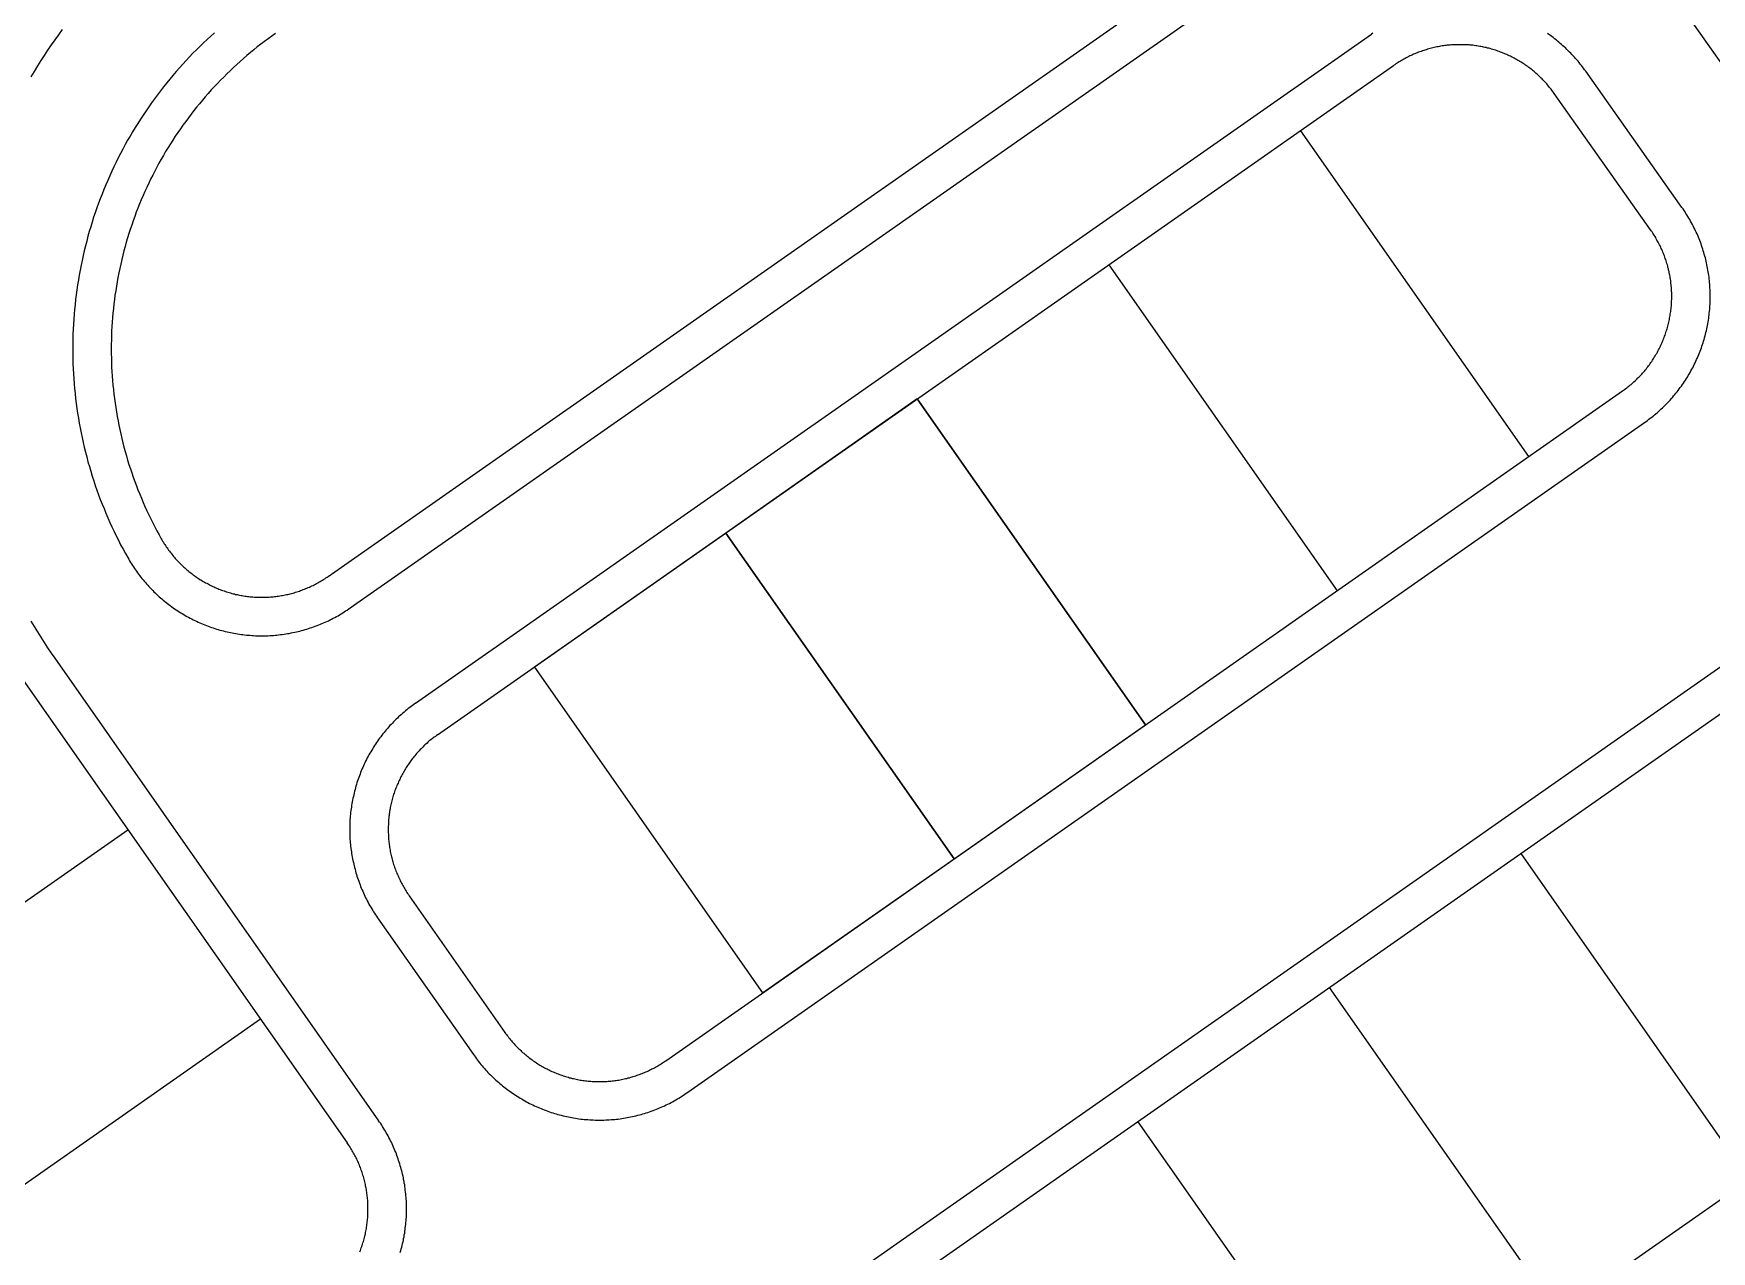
# Model space of a CAD drawing. Header units: metres. Extents: x 680594 to 684853, y 828874 to 830078.
# Drawn here: x 681123.7 to 681254.4, y 829111 to 829205.8 of the extents above; entities that cross this region are included whole.
import ezdxf

# ---------------------------------------------------------------- set-up
doc = ezdxf.new("R2010")
doc.units = ezdxf.units.M
doc.layers.add('PLOT_LINES', color=7, linetype='Continuous')

msp = doc.modelspace()

# ---------------------------------------------------------------- linework, layer by layer
at = {"layer": 'PLOT_LINES'}
for points in [[(681259.53, 829197.37), (681234, 829233.5)], [(681146.63, 829163.55), (681220.84, 829215.51)], [(681148.35, 829161.09), (681222.56, 829213.05)], [(681125.91, 829206.16), (681125.62, 829205.76), (681125.34, 829205.36), (681125.06, 829204.96), (681124.78, 829204.56), (681124.52, 829204.15), (681124.25, 829203.74), (681123.99, 829203.32), (681123.74, 829202.9), (681123.49, 829202.48)], [(681137.78, 829205.91), (681137.5, 829205.65), (681137.21, 829205.39), (681136.93, 829205.12), (681136.65, 829204.85), (681136.38, 829204.58), (681136.11, 829204.31), (681135.84, 829204.03), (681135.58, 829203.75), (681135.31, 829203.46), (681135.06, 829203.17), (681134.8, 829202.88), (681134.55, 829202.59), (681134.3, 829202.29), (681134.06, 829202), (681133.82, 829201.69), (681133.58, 829201.39), (681133.35, 829201.08), (681133.12, 829200.77), (681132.89, 829200.46), (681132.67, 829200.14), (681132.45, 829199.82), (681132.23, 829199.5), (681132.02, 829199.18), (681131.81, 829198.85), (681131.61, 829198.52), (681131.41, 829198.19), (681131.21, 829197.86), (681131.02, 829197.53), (681130.83, 829197.19), (681130.65, 829196.85), (681130.47, 829196.51), (681130.29, 829196.16), (681130.12, 829195.82), (681129.95, 829195.47), (681129.79, 829195.12), (681129.63, 829194.77), (681129.47, 829194.41), (681129.32, 829194.06), (681129.17, 829193.7), (681129.03, 829193.34), (681128.89, 829192.98), (681128.75, 829192.62), (681128.62, 829192.26), (681128.5, 829191.89), (681128.37, 829191.53), (681128.26, 829191.16), (681128.14, 829190.79), (681128.03, 829190.42), (681127.93, 829190.05), (681127.83, 829189.67), (681127.73, 829189.3), (681127.64, 829188.92), (681127.55, 829188.55), (681127.47, 829188.17), (681127.39, 829187.79), (681127.32, 829187.41), (681127.25, 829187.03), (681127.18, 829186.65), (681127.12, 829186.27), (681127.06, 829185.89), (681127.01, 829185.5), (681126.97, 829185.12), (681126.92, 829184.74), (681126.88, 829184.35), (681126.85, 829183.97), (681126.82, 829183.58), (681126.8, 829183.2), (681126.78, 829182.81), (681126.76, 829182.42), (681126.75, 829182.04), (681126.74, 829181.65), (681126.74, 829181.26), (681126.74, 829180.88), (681126.75, 829180.49), (681126.76, 829180.11), (681126.78, 829179.72), (681126.8, 829179.33), (681126.82, 829178.95), (681126.85, 829178.56), (681126.89, 829178.18), (681126.92, 829177.79), (681126.97, 829177.41), (681127.01, 829177.03), (681127.07, 829176.64), (681127.12, 829176.26), (681127.18, 829175.88), (681127.25, 829175.5), (681127.32, 829175.12), (681127.39, 829174.74), (681127.47, 829174.36), (681127.56, 829173.98), (681127.64, 829173.61), (681127.74, 829173.23), (681127.83, 829172.86), (681127.93, 829172.48), (681128.04, 829172.11), (681128.15, 829171.74), (681128.26, 829171.37), (681128.38, 829171), (681128.5, 829170.64), (681128.63, 829170.27), (681128.76, 829169.91), (681128.89, 829169.55), (681129.03, 829169.19), (681129.18, 829168.83), (681129.32, 829168.47), (681129.48, 829168.12), (681129.63, 829167.76), (681129.79, 829167.41), (681129.96, 829167.06), (681130.13, 829166.71), (681130.3, 829166.37), (681130.47, 829166.02), (681130.66, 829165.68), (681130.84, 829165.34), (681131.03, 829165.01)], [(681142.53, 829205.85), (681142.25, 829205.64), (681141.96, 829205.44), (681141.68, 829205.23), (681141.4, 829205.02), (681141.12, 829204.8), (681140.85, 829204.58), (681140.58, 829204.36), (681140.31, 829204.13), (681140.04, 829203.9), (681139.78, 829203.67), (681139.52, 829203.43), (681139.26, 829203.2), (681139.01, 829202.95), (681138.75, 829202.71), (681138.5, 829202.46), (681138.26, 829202.21), (681138.01, 829201.96), (681137.77, 829201.7), (681137.53, 829201.45), (681137.3, 829201.18), (681137.07, 829200.92), (681136.84, 829200.65), (681136.61, 829200.38), (681136.39, 829200.11), (681136.17, 829199.84), (681135.96, 829199.56), (681135.75, 829199.28), (681135.54, 829199), (681135.33, 829198.71), (681135.13, 829198.43), (681134.93, 829198.14), (681134.73, 829197.84), (681134.54, 829197.55), (681134.35, 829197.25), (681134.17, 829196.96), (681133.98, 829196.66), (681133.81, 829196.35), (681133.63, 829196.05), (681133.46, 829195.74), (681133.29, 829195.43), (681133.13, 829195.12), (681132.97, 829194.81), (681132.81, 829194.5), (681132.66, 829194.18), (681132.51, 829193.86), (681132.36, 829193.54), (681132.22, 829193.22), (681132.08, 829192.9), (681131.95, 829192.57), (681131.82, 829192.25), (681131.69, 829191.92), (681131.57, 829191.59), (681131.45, 829191.26), (681131.34, 829190.93), (681131.22, 829190.59), (681131.12, 829190.26), (681131.01, 829189.92), (681130.91, 829189.59), (681130.82, 829189.25), (681130.73, 829188.91), (681130.64, 829188.57), (681130.56, 829188.23), (681130.48, 829187.89), (681130.4, 829187.54), (681130.33, 829187.2), (681130.26, 829186.85), (681130.2, 829186.51), (681130.14, 829186.16), (681130.09, 829185.81), (681130.03, 829185.47), (681129.99, 829185.12), (681129.94, 829184.77), (681129.91, 829184.42), (681129.87, 829184.07), (681129.84, 829183.72), (681129.81, 829183.37), (681129.79, 829183.02), (681129.77, 829182.67), (681129.76, 829182.32), (681129.75, 829181.97), (681129.74, 829181.62), (681129.74, 829181.27), (681129.74, 829180.91), (681129.75, 829180.56), (681129.76, 829180.21), (681129.77, 829179.86), (681129.79, 829179.51), (681129.81, 829179.16), (681129.84, 829178.81), (681129.87, 829178.46), (681129.91, 829178.11), (681129.95, 829177.76), (681129.99, 829177.41), (681130.04, 829177.06), (681130.09, 829176.72), (681130.14, 829176.37), (681130.2, 829176.02), (681130.27, 829175.68), (681130.33, 829175.33), (681130.41, 829174.99), (681130.48, 829174.65), (681130.56, 829174.3), (681130.64, 829173.96), (681130.73, 829173.62), (681130.82, 829173.28), (681130.92, 829172.95), (681131.02, 829172.61), (681131.12, 829172.27), (681131.23, 829171.94), (681131.34, 829171.61), (681131.46, 829171.27), (681131.58, 829170.94), (681131.7, 829170.61), (681131.82, 829170.29), (681131.96, 829169.96), (681132.09, 829169.64), (681132.23, 829169.31), (681132.37, 829168.99), (681132.52, 829168.67), (681132.66, 829168.35), (681132.82, 829168.04), (681132.97, 829167.72), (681133.14, 829167.41), (681133.3, 829167.1), (681133.47, 829166.79), (681133.64, 829166.48)], [(681153.44, 829153.66), (681227.91, 829205.81)], [(681228.03, 829205.89), (681227.91, 829205.81)], [(681244.6, 829202.91), (681244.51, 829203.02), (681244.43, 829203.14), (681244.35, 829203.25), (681244.26, 829203.36), (681244.17, 829203.47), (681244.09, 829203.58), (681244, 829203.69), (681243.91, 829203.8), (681243.81, 829203.9), (681243.72, 829204.01), (681243.63, 829204.11), (681243.53, 829204.21), (681243.43, 829204.31), (681243.34, 829204.41), (681243.24, 829204.51), (681243.14, 829204.61), (681243.04, 829204.71), (681242.93, 829204.8), (681242.83, 829204.9), (681242.72, 829204.99), (681242.62, 829205.08), (681242.51, 829205.18), (681242.4, 829205.26), (681242.29, 829205.35), (681242.18, 829205.44), (681242.07, 829205.53), (681241.96, 829205.61), (681241.85, 829205.69), (681241.73, 829205.78), (681241.62, 829205.86)], [(681242.15, 829201.18), (681242.08, 829201.26), (681242.02, 829201.35), (681241.96, 829201.43), (681241.9, 829201.52), (681241.83, 829201.6), (681241.76, 829201.68), (681241.7, 829201.76), (681241.63, 829201.84), (681241.56, 829201.92), (681241.49, 829202), (681241.42, 829202.08), (681241.35, 829202.16), (681241.27, 829202.23), (681241.2, 829202.31), (681241.13, 829202.38), (681241.05, 829202.46), (681240.98, 829202.53), (681240.9, 829202.6), (681240.82, 829202.67), (681240.74, 829202.74), (681240.66, 829202.81), (681240.58, 829202.88), (681240.5, 829202.94), (681240.42, 829203.01), (681240.34, 829203.08), (681240.25, 829203.14), (681240.17, 829203.2), (681240.09, 829203.27), (681240, 829203.33), (681239.91, 829203.39), (681239.83, 829203.45), (681239.74, 829203.51), (681239.65, 829203.56), (681239.56, 829203.62), (681239.47, 829203.67), (681239.38, 829203.73), (681239.29, 829203.78), (681239.2, 829203.83), (681239.11, 829203.88), (681239.02, 829203.93), (681238.92, 829203.98), (681238.83, 829204.03), (681238.73, 829204.08), (681238.64, 829204.12), (681238.54, 829204.17), (681238.45, 829204.21), (681238.35, 829204.25), (681238.25, 829204.29), (681238.16, 829204.33), (681238.06, 829204.37), (681237.96, 829204.41), (681237.86, 829204.45), (681237.76, 829204.48), (681237.66, 829204.52), (681237.56, 829204.55), (681237.46, 829204.58), (681237.36, 829204.61), (681237.26, 829204.64), (681237.16, 829204.67), (681237.06, 829204.7), (681236.96, 829204.72), (681236.85, 829204.75), (681236.75, 829204.77), (681236.65, 829204.79), (681236.55, 829204.81), (681236.44, 829204.83), (681236.34, 829204.85), (681236.24, 829204.87), (681236.13, 829204.88), (681236.03, 829204.9), (681235.92, 829204.91), (681235.82, 829204.93), (681235.71, 829204.94), (681235.61, 829204.95), (681235.51, 829204.96), (681235.4, 829204.96), (681235.3, 829204.97), (681235.19, 829204.98), (681235.08, 829204.98), (681234.98, 829204.98), (681234.87, 829204.98), (681234.77, 829204.98), (681234.66, 829204.98), (681234.56, 829204.98), (681234.45, 829204.98), (681234.35, 829204.97), (681234.24, 829204.97), (681234.14, 829204.96), (681234.03, 829204.95), (681233.93, 829204.94), (681233.82, 829204.93), (681233.72, 829204.92), (681233.62, 829204.91), (681233.51, 829204.89), (681233.41, 829204.88), (681233.3, 829204.86), (681233.2, 829204.84), (681233.1, 829204.82), (681232.99, 829204.8), (681232.89, 829204.78), (681232.79, 829204.76), (681232.69, 829204.73), (681232.58, 829204.71), (681232.48, 829204.68), (681232.38, 829204.65), (681232.28, 829204.62), (681232.18, 829204.59), (681232.08, 829204.56), (681231.98, 829204.53), (681231.88, 829204.5), (681231.78, 829204.46), (681231.68, 829204.43), (681231.58, 829204.39), (681231.48, 829204.35), (681231.39, 829204.31), (681231.29, 829204.27), (681231.19, 829204.23), (681231.1, 829204.19), (681231, 829204.14), (681230.9, 829204.1), (681230.81, 829204.05), (681230.72, 829204.01), (681230.62, 829203.96), (681230.53, 829203.91), (681230.44, 829203.86), (681230.35, 829203.81), (681230.25, 829203.75), (681230.16, 829203.7), (681230.07, 829203.65), (681229.98, 829203.59), (681229.9, 829203.53), (681229.81, 829203.48), (681229.72, 829203.42), (681229.63, 829203.36)], [(681155.16, 829151.21), (681229.63, 829203.36)], [(681252.1, 829192.3), (681244.6, 829202.91)], [(681249.65, 829190.56), (681242.15, 829201.18)], [(681222.37, 829198.27), (681240.15, 829172.88)], [(681249.18, 829175.54), (681249.3, 829175.62), (681249.41, 829175.7), (681249.52, 829175.79), (681249.63, 829175.87), (681249.74, 829175.96), (681249.85, 829176.04), (681249.96, 829176.13), (681250.07, 829176.22), (681250.18, 829176.31), (681250.28, 829176.41), (681250.38, 829176.5), (681250.49, 829176.6), (681250.59, 829176.69), (681250.69, 829176.79), (681250.79, 829176.89), (681250.89, 829176.99), (681250.99, 829177.09), (681251.08, 829177.19), (681251.18, 829177.29), (681251.27, 829177.4), (681251.36, 829177.5), (681251.45, 829177.61), (681251.54, 829177.72), (681251.63, 829177.82), (681251.72, 829177.93), (681251.81, 829178.04), (681251.89, 829178.16), (681251.97, 829178.27), (681252.06, 829178.38), (681252.14, 829178.5), (681252.22, 829178.61), (681252.29, 829178.73), (681252.37, 829178.84), (681252.45, 829178.96), (681252.52, 829179.08), (681252.59, 829179.2), (681252.67, 829179.32), (681252.73, 829179.44), (681252.8, 829179.56), (681252.87, 829179.69), (681252.94, 829179.81), (681253, 829179.94), (681253.06, 829180.06), (681253.12, 829180.19), (681253.18, 829180.31), (681253.24, 829180.44), (681253.3, 829180.57), (681253.35, 829180.7), (681253.41, 829180.83), (681253.46, 829180.96), (681253.51, 829181.09), (681253.56, 829181.22), (681253.61, 829181.35), (681253.65, 829181.48), (681253.7, 829181.61), (681253.74, 829181.75), (681253.78, 829181.88), (681253.82, 829182.02), (681253.86, 829182.15), (681253.9, 829182.29), (681253.93, 829182.42), (681253.97, 829182.56), (681254, 829182.69), (681254.03, 829182.83), (681254.06, 829182.97), (681254.08, 829183.1), (681254.11, 829183.24), (681254.13, 829183.38), (681254.16, 829183.52), (681254.18, 829183.66), (681254.2, 829183.8), (681254.21, 829183.93), (681254.23, 829184.07), (681254.24, 829184.21), (681254.26, 829184.35), (681254.27, 829184.49), (681254.28, 829184.63), (681254.29, 829184.77), (681254.29, 829184.91), (681254.3, 829185.05), (681254.3, 829185.19), (681254.3, 829185.33), (681254.3, 829185.47), (681254.3, 829185.61), (681254.29, 829185.75), (681254.29, 829185.89), (681254.28, 829186.03), (681254.27, 829186.17), (681254.26, 829186.31), (681254.25, 829186.45), (681254.24, 829186.59), (681254.22, 829186.73), (681254.21, 829186.87), (681254.19, 829187.01), (681254.17, 829187.14), (681254.15, 829187.28), (681254.12, 829187.42), (681254.1, 829187.56), (681254.07, 829187.7), (681254.04, 829187.83), (681254.01, 829187.97), (681253.98, 829188.11), (681253.95, 829188.24), (681253.92, 829188.38), (681253.88, 829188.51), (681253.84, 829188.65), (681253.8, 829188.78), (681253.76, 829188.92), (681253.72, 829189.05), (681253.68, 829189.18), (681253.63, 829189.32), (681253.59, 829189.45), (681253.54, 829189.58), (681253.49, 829189.71), (681253.44, 829189.84), (681253.38, 829189.97), (681253.33, 829190.1), (681253.27, 829190.23), (681253.21, 829190.36), (681253.16, 829190.48), (681253.1, 829190.61), (681253.03, 829190.73), (681252.97, 829190.86), (681252.91, 829190.98), (681252.84, 829191.11), (681252.77, 829191.23), (681252.7, 829191.35), (681252.63, 829191.47), (681252.56, 829191.59), (681252.49, 829191.71), (681252.41, 829191.83), (681252.34, 829191.95), (681252.26, 829192.06), (681252.18, 829192.18), (681252.1, 829192.3)], [(681247.46, 829178), (681247.55, 829178.06), (681247.63, 829178.12), (681247.72, 829178.18), (681247.8, 829178.24), (681247.88, 829178.31), (681247.97, 829178.38), (681248.05, 829178.44), (681248.13, 829178.51), (681248.21, 829178.58), (681248.29, 829178.65), (681248.36, 829178.72), (681248.44, 829178.79), (681248.52, 829178.86), (681248.59, 829178.93), (681248.67, 829179.01), (681248.74, 829179.08), (681248.81, 829179.16), (681248.89, 829179.23), (681248.96, 829179.31), (681249.03, 829179.39), (681249.1, 829179.47), (681249.17, 829179.55), (681249.23, 829179.63), (681249.3, 829179.71), (681249.36, 829179.79), (681249.43, 829179.87), (681249.49, 829179.96), (681249.56, 829180.04), (681249.62, 829180.13), (681249.68, 829180.21), (681249.74, 829180.3), (681249.8, 829180.39), (681249.85, 829180.47), (681249.91, 829180.56), (681249.97, 829180.65), (681250.02, 829180.74), (681250.07, 829180.83), (681250.13, 829180.92), (681250.18, 829181.02), (681250.23, 829181.11), (681250.28, 829181.2), (681250.33, 829181.29), (681250.37, 829181.39), (681250.42, 829181.48), (681250.46, 829181.58), (681250.51, 829181.67), (681250.55, 829181.77), (681250.59, 829181.86), (681250.63, 829181.96), (681250.67, 829182.06), (681250.71, 829182.16), (681250.75, 829182.26), (681250.78, 829182.35), (681250.82, 829182.45), (681250.85, 829182.55), (681250.88, 829182.65), (681250.91, 829182.75), (681250.94, 829182.85), (681250.97, 829182.95), (681251, 829183.06), (681251.02, 829183.16), (681251.05, 829183.26), (681251.07, 829183.36), (681251.1, 829183.46), (681251.12, 829183.57), (681251.14, 829183.67), (681251.16, 829183.77), (681251.18, 829183.88), (681251.19, 829183.98), (681251.21, 829184.08), (681251.22, 829184.19), (681251.24, 829184.29), (681251.25, 829184.4), (681251.26, 829184.5), (681251.27, 829184.61), (681251.28, 829184.71), (681251.28, 829184.82), (681251.29, 829184.92), (681251.29, 829185.03), (681251.3, 829185.13), (681251.3, 829185.24), (681251.3, 829185.34), (681251.3, 829185.45), (681251.3, 829185.55), (681251.3, 829185.66), (681251.29, 829185.76), (681251.29, 829185.87), (681251.28, 829185.97), (681251.27, 829186.07), (681251.26, 829186.18), (681251.25, 829186.28), (681251.24, 829186.39), (681251.23, 829186.49), (681251.22, 829186.6), (681251.2, 829186.7), (681251.19, 829186.8), (681251.17, 829186.91), (681251.15, 829187.01), (681251.13, 829187.11), (681251.11, 829187.22), (681251.09, 829187.32), (681251.06, 829187.42), (681251.04, 829187.52), (681251.01, 829187.63), (681250.99, 829187.73), (681250.96, 829187.83), (681250.93, 829187.93), (681250.9, 829188.03), (681250.87, 829188.13), (681250.83, 829188.23), (681250.8, 829188.33), (681250.76, 829188.43), (681250.73, 829188.53), (681250.69, 829188.63), (681250.65, 829188.72), (681250.61, 829188.82), (681250.57, 829188.92), (681250.53, 829189.01), (681250.49, 829189.11), (681250.44, 829189.2), (681250.4, 829189.3), (681250.35, 829189.39), (681250.3, 829189.49), (681250.25, 829189.58), (681250.2, 829189.67), (681250.15, 829189.76), (681250.1, 829189.86), (681250.05, 829189.95), (681250, 829190.04), (681249.94, 829190.13), (681249.88, 829190.21), (681249.83, 829190.3), (681249.77, 829190.39), (681249.71, 829190.48), (681249.65, 829190.56)], [(681207.45, 829187.82), (681225.23, 829162.43)], [(681172.94, 829125.81), (681247.46, 829178)], [(681192.53, 829177.38), (681177.62, 829166.93), (681195.4, 829141.54), (681210.32, 829151.99), (681192.53, 829177.38)], [(681192.53, 829177.38), (681210.32, 829151.99)], [(681174.66, 829123.36), (681249.18, 829175.54)], [(681177.62, 829166.93), (681162.7, 829156.49), (681180.48, 829131.1), (681195.4, 829141.54), (681177.62, 829166.93)], [(681177.62, 829166.93), (681195.4, 829141.54)], [(681133.64, 829166.48), (681133.69, 829166.39), (681133.74, 829166.3), (681133.8, 829166.21), (681133.85, 829166.12), (681133.91, 829166.04), (681133.97, 829165.95), (681134.03, 829165.86), (681134.09, 829165.78), (681134.15, 829165.69), (681134.21, 829165.6), (681134.27, 829165.52), (681134.33, 829165.44), (681134.4, 829165.35), (681134.46, 829165.27), (681134.53, 829165.19), (681134.6, 829165.11), (681134.66, 829165.03), (681134.73, 829164.95), (681134.8, 829164.87), (681134.87, 829164.8), (681134.95, 829164.72), (681135.02, 829164.64), (681135.09, 829164.57), (681135.17, 829164.5), (681135.24, 829164.42), (681135.32, 829164.35), (681135.4, 829164.28), (681135.47, 829164.21), (681135.55, 829164.14), (681135.63, 829164.07), (681135.71, 829164), (681135.79, 829163.94), (681135.87, 829163.87), (681135.96, 829163.81), (681136.04, 829163.74), (681136.12, 829163.68), (681136.21, 829163.62), (681136.29, 829163.56), (681136.38, 829163.5), (681136.47, 829163.44), (681136.55, 829163.38), (681136.64, 829163.32), (681136.73, 829163.27), (681136.82, 829163.21), (681136.91, 829163.16), (681137, 829163.11), (681137.09, 829163.06), (681137.19, 829163.01), (681137.28, 829162.96), (681137.37, 829162.91), (681137.46, 829162.86), (681137.56, 829162.81), (681137.65, 829162.77), (681137.75, 829162.73), (681137.84, 829162.68), (681137.94, 829162.64), (681138.04, 829162.6), (681138.13, 829162.56), (681138.23, 829162.52), (681138.33, 829162.49), (681138.43, 829162.45), (681138.53, 829162.42), (681138.63, 829162.38), (681138.73, 829162.35), (681138.83, 829162.32), (681138.93, 829162.29), (681139.03, 829162.26), (681139.13, 829162.23), (681139.23, 829162.2), (681139.33, 829162.18), (681139.43, 829162.15), (681139.54, 829162.13), (681139.64, 829162.11), (681139.74, 829162.09), (681139.85, 829162.07), (681139.95, 829162.05), (681140.05, 829162.03), (681140.16, 829162.02), (681140.26, 829162), (681140.36, 829161.99), (681140.47, 829161.98), (681140.57, 829161.97), (681140.68, 829161.96), (681140.78, 829161.95), (681140.89, 829161.94), (681140.99, 829161.93), (681141.09, 829161.93), (681141.2, 829161.93), (681141.3, 829161.92), (681141.41, 829161.92), (681141.51, 829161.92), (681141.62, 829161.92), (681141.72, 829161.92), (681141.83, 829161.93), (681141.93, 829161.93), (681142.04, 829161.94), (681142.14, 829161.95), (681142.25, 829161.95), (681142.35, 829161.96), (681142.46, 829161.98), (681142.56, 829161.99), (681142.66, 829162), (681142.77, 829162.02), (681142.87, 829162.03), (681142.97, 829162.05), (681143.08, 829162.07), (681143.18, 829162.09), (681143.28, 829162.11), (681143.39, 829162.13), (681143.49, 829162.15), (681143.59, 829162.17), (681143.69, 829162.2), (681143.79, 829162.23), (681143.9, 829162.25), (681144, 829162.28), (681144.1, 829162.31), (681144.2, 829162.34), (681144.3, 829162.38), (681144.4, 829162.41), (681144.49, 829162.45), (681144.59, 829162.48), (681144.69, 829162.52), (681144.79, 829162.56), (681144.89, 829162.6), (681144.98, 829162.64), (681145.08, 829162.68), (681145.18, 829162.72), (681145.27, 829162.76), (681145.37, 829162.81), (681145.46, 829162.85), (681145.55, 829162.9), (681145.65, 829162.95), (681145.74, 829163), (681145.83, 829163.05), (681145.92, 829163.1), (681146.01, 829163.15), (681146.1, 829163.21), (681146.19, 829163.26), (681146.28, 829163.32), (681146.37, 829163.37), (681146.46, 829163.43), (681146.55, 829163.49), (681146.63, 829163.55)], [(681131.03, 829165.01), (681131.1, 829164.88), (681131.17, 829164.76), (681131.24, 829164.64), (681131.32, 829164.53), (681131.39, 829164.41), (681131.47, 829164.29), (681131.55, 829164.17), (681131.62, 829164.06), (681131.7, 829163.95), (681131.79, 829163.83), (681131.87, 829163.72), (681131.95, 829163.61), (681132.04, 829163.5), (681132.13, 829163.39), (681132.22, 829163.28), (681132.31, 829163.17), (681132.4, 829163.07), (681132.49, 829162.96), (681132.58, 829162.86), (681132.68, 829162.75), (681132.77, 829162.65), (681132.87, 829162.55), (681132.97, 829162.45), (681133.07, 829162.35), (681133.17, 829162.26), (681133.27, 829162.16), (681133.37, 829162.07), (681133.47, 829161.97), (681133.58, 829161.88), (681133.69, 829161.79), (681133.79, 829161.7), (681133.9, 829161.61), (681134.01, 829161.52), (681134.12, 829161.44), (681134.23, 829161.35), (681134.34, 829161.27), (681134.46, 829161.18), (681134.57, 829161.1), (681134.68, 829161.02), (681134.8, 829160.94), (681134.92, 829160.87), (681135.03, 829160.79), (681135.15, 829160.72), (681135.27, 829160.65), (681135.39, 829160.57), (681135.51, 829160.5), (681135.64, 829160.43), (681135.76, 829160.37), (681135.88, 829160.3), (681136.01, 829160.24), (681136.13, 829160.17), (681136.26, 829160.11), (681136.38, 829160.05), (681136.51, 829159.99), (681136.64, 829159.94), (681136.76, 829159.88), (681136.89, 829159.83), (681137.02, 829159.78), (681137.15, 829159.72), (681137.28, 829159.67), (681137.42, 829159.63), (681137.55, 829159.58), (681137.68, 829159.54), (681137.81, 829159.49), (681137.95, 829159.45), (681138.08, 829159.41), (681138.21, 829159.37), (681138.35, 829159.33), (681138.48, 829159.3), (681138.62, 829159.26), (681138.76, 829159.23), (681138.89, 829159.2), (681139.03, 829159.17), (681139.17, 829159.14), (681139.3, 829159.12), (681139.44, 829159.09), (681139.58, 829159.07), (681139.72, 829159.05), (681139.86, 829159.03), (681139.99, 829159.01), (681140.13, 829159), (681140.27, 829158.98), (681140.41, 829158.97), (681140.55, 829158.96), (681140.69, 829158.95), (681140.83, 829158.94), (681140.97, 829158.93), (681141.11, 829158.93), (681141.25, 829158.92), (681141.39, 829158.92), (681141.53, 829158.92), (681141.67, 829158.92), (681141.81, 829158.93), (681141.95, 829158.93), (681142.09, 829158.94), (681142.23, 829158.95), (681142.37, 829158.95), (681142.51, 829158.97), (681142.65, 829158.98), (681142.78, 829158.99), (681142.92, 829159.01), (681143.06, 829159.03), (681143.2, 829159.05), (681143.34, 829159.07), (681143.48, 829159.09), (681143.61, 829159.11), (681143.75, 829159.14), (681143.89, 829159.17), (681144.03, 829159.2), (681144.16, 829159.23), (681144.3, 829159.26), (681144.43, 829159.29), (681144.57, 829159.33), (681144.7, 829159.37), (681144.84, 829159.4), (681144.97, 829159.44), (681145.11, 829159.49), (681145.24, 829159.53), (681145.37, 829159.57), (681145.5, 829159.62), (681145.63, 829159.67), (681145.77, 829159.72), (681145.9, 829159.77), (681146.03, 829159.82), (681146.15, 829159.87), (681146.28, 829159.93), (681146.41, 829159.99), (681146.54, 829160.04), (681146.66, 829160.1), (681146.79, 829160.17), (681146.91, 829160.23), (681147.04, 829160.29), (681147.16, 829160.36), (681147.29, 829160.42), (681147.41, 829160.49), (681147.53, 829160.56), (681147.65, 829160.63), (681147.77, 829160.71), (681147.89, 829160.78), (681148, 829160.86), (681148.12, 829160.93), (681148.24, 829161.01), (681148.35, 829161.09)], [(681123.49, 829160.06), (681123.74, 829159.64), (681123.99, 829159.22), (681124.25, 829158.81), (681124.52, 829158.4), (681124.78, 829157.99), (681125.06, 829157.58), (681125.34, 829157.18)], [(681260.24, 829160.08), (681185.56, 829107.79)], [(681261.96, 829157.63), (681187.28, 829105.33)], [(681125.34, 829157.18), (681150.57, 829121.14)], [(681162.7, 829156.49), (681180.48, 829131.1)], [(681122.88, 829155.46), (681148.12, 829119.42)], [(681153.44, 829153.66), (681153.32, 829153.58), (681153.21, 829153.5), (681153.1, 829153.42), (681152.99, 829153.33), (681152.88, 829153.25), (681152.77, 829153.16), (681152.66, 829153.07), (681152.55, 829152.98), (681152.45, 829152.89), (681152.34, 829152.8), (681152.24, 829152.71), (681152.13, 829152.61), (681152.03, 829152.51), (681151.93, 829152.42), (681151.83, 829152.32), (681151.74, 829152.22), (681151.64, 829152.12), (681151.54, 829152.02), (681151.45, 829151.92), (681151.35, 829151.81), (681151.26, 829151.71), (681151.17, 829151.6), (681151.08, 829151.49), (681150.99, 829151.39), (681150.91, 829151.28), (681150.82, 829151.17), (681150.74, 829151.06), (681150.65, 829150.94), (681150.57, 829150.83), (681150.49, 829150.72), (681150.41, 829150.6), (681150.33, 829150.49), (681150.25, 829150.37), (681150.18, 829150.25), (681150.11, 829150.13), (681150.03, 829150.01), (681149.96, 829149.89), (681149.89, 829149.77), (681149.82, 829149.65), (681149.76, 829149.53), (681149.69, 829149.41), (681149.63, 829149.28), (681149.56, 829149.16), (681149.5, 829149.03), (681149.44, 829148.91), (681149.38, 829148.78), (681149.33, 829148.65), (681149.27, 829148.52), (681149.22, 829148.39), (681149.17, 829148.26), (681149.12, 829148.13), (681149.07, 829148), (681149.02, 829147.87), (681148.97, 829147.74), (681148.93, 829147.61), (681148.88, 829147.48), (681148.84, 829147.34), (681148.8, 829147.21), (681148.76, 829147.07), (681148.73, 829146.94), (681148.69, 829146.81), (681148.66, 829146.67), (681148.63, 829146.53), (681148.6, 829146.4), (681148.57, 829146.26), (681148.54, 829146.12), (681148.51, 829145.99), (681148.49, 829145.85), (681148.47, 829145.71), (681148.45, 829145.57), (681148.43, 829145.44), (681148.41, 829145.3), (681148.39, 829145.16), (681148.38, 829145.02), (681148.36, 829144.88), (681148.35, 829144.74), (681148.34, 829144.6), (681148.34, 829144.46), (681148.33, 829144.32), (681148.32, 829144.18), (681148.32, 829144.04), (681148.32, 829143.9), (681148.32, 829143.76), (681148.32, 829143.62), (681148.32, 829143.49), (681148.33, 829143.35), (681148.34, 829143.21), (681148.34, 829143.07), (681148.35, 829142.93), (681148.36, 829142.79), (681148.38, 829142.65), (681148.39, 829142.51), (681148.41, 829142.37), (681148.43, 829142.23), (681148.45, 829142.1), (681148.47, 829141.96), (681148.49, 829141.82), (681148.51, 829141.68), (681148.54, 829141.54), (681148.57, 829141.41), (681148.6, 829141.27), (681148.63, 829141.14), (681148.66, 829141), (681148.69, 829140.86), (681148.73, 829140.73), (681148.76, 829140.59), (681148.8, 829140.46), (681148.84, 829140.33), (681148.88, 829140.19), (681148.93, 829140.06), (681148.97, 829139.93), (681149.02, 829139.8), (681149.07, 829139.66), (681149.12, 829139.53), (681149.17, 829139.4), (681149.22, 829139.27), (681149.27, 829139.15), (681149.33, 829139.02), (681149.38, 829138.89), (681149.44, 829138.76), (681149.5, 829138.64), (681149.56, 829138.51), (681149.63, 829138.39), (681149.69, 829138.26), (681149.76, 829138.14), (681149.82, 829138.02), (681149.89, 829137.89), (681149.96, 829137.77), (681150.03, 829137.65), (681150.11, 829137.53), (681150.18, 829137.42), (681150.25, 829137.3), (681150.33, 829137.18), (681150.41, 829137.07), (681150.49, 829136.95)], [(681155.16, 829151.21), (681155.07, 829151.15), (681154.99, 829151.08), (681154.9, 829151.02), (681154.82, 829150.96), (681154.74, 829150.89), (681154.66, 829150.83), (681154.57, 829150.76), (681154.49, 829150.7), (681154.41, 829150.63), (681154.34, 829150.56), (681154.26, 829150.49), (681154.18, 829150.42), (681154.1, 829150.34), (681154.03, 829150.27), (681153.95, 829150.2), (681153.88, 829150.12), (681153.81, 829150.05), (681153.74, 829149.97), (681153.67, 829149.9), (681153.6, 829149.82), (681153.53, 829149.74), (681153.46, 829149.66), (681153.39, 829149.58), (681153.32, 829149.5), (681153.26, 829149.42), (681153.19, 829149.33), (681153.13, 829149.25), (681153.07, 829149.17), (681153.01, 829149.08), (681152.95, 829149), (681152.89, 829148.91), (681152.83, 829148.82), (681152.77, 829148.74), (681152.71, 829148.65), (681152.66, 829148.56), (681152.6, 829148.47), (681152.55, 829148.38), (681152.5, 829148.29), (681152.45, 829148.2), (681152.4, 829148.11), (681152.35, 829148.01), (681152.3, 829147.92), (681152.25, 829147.83), (681152.21, 829147.73), (681152.16, 829147.64), (681152.12, 829147.54), (681152.08, 829147.45), (681152.03, 829147.35), (681151.99, 829147.25), (681151.95, 829147.16), (681151.92, 829147.06), (681151.88, 829146.96), (681151.84, 829146.86), (681151.81, 829146.76), (681151.78, 829146.67), (681151.74, 829146.57), (681151.71, 829146.47), (681151.68, 829146.37), (681151.65, 829146.26), (681151.63, 829146.16), (681151.6, 829146.06), (681151.57, 829145.96), (681151.55, 829145.86), (681151.53, 829145.76), (681151.5, 829145.65), (681151.48, 829145.55), (681151.46, 829145.45), (681151.45, 829145.35), (681151.43, 829145.24), (681151.41, 829145.14), (681151.4, 829145.04), (681151.39, 829144.93), (681151.37, 829144.83), (681151.36, 829144.72), (681151.35, 829144.62), (681151.34, 829144.51), (681151.34, 829144.41), (681151.33, 829144.31), (681151.33, 829144.2), (681151.32, 829144.1), (681151.32, 829143.99), (681151.32, 829143.89), (681151.32, 829143.78), (681151.32, 829143.68), (681151.32, 829143.57), (681151.33, 829143.47), (681151.33, 829143.36), (681151.34, 829143.26), (681151.34, 829143.15), (681151.35, 829143.05), (681151.36, 829142.95), (681151.37, 829142.84), (681151.39, 829142.74), (681151.4, 829142.63), (681151.41, 829142.53), (681151.43, 829142.43), (681151.45, 829142.32), (681151.46, 829142.22), (681151.48, 829142.12), (681151.5, 829142.01), (681151.53, 829141.91), (681151.55, 829141.81), (681151.57, 829141.71), (681151.6, 829141.61), (681151.63, 829141.51), (681151.65, 829141.4), (681151.68, 829141.3), (681151.71, 829141.2), (681151.74, 829141.1), (681151.78, 829141), (681151.81, 829140.9), (681151.84, 829140.81), (681151.88, 829140.71), (681151.92, 829140.61), (681151.95, 829140.51), (681151.99, 829140.41), (681152.03, 829140.32), (681152.08, 829140.22), (681152.12, 829140.13), (681152.16, 829140.03), (681152.21, 829139.94), (681152.25, 829139.84), (681152.3, 829139.75), (681152.35, 829139.66), (681152.4, 829139.56), (681152.45, 829139.47), (681152.5, 829139.38), (681152.55, 829139.29), (681152.6, 829139.2), (681152.66, 829139.11), (681152.71, 829139.02), (681152.77, 829138.93), (681152.83, 829138.85), (681152.89, 829138.76), (681152.95, 829138.67)], [(681105.64, 829126.03), (681131.04, 829143.81)], [(681275.13, 829091.16), (681239.57, 829141.95)], [(681152.95, 829138.67), (681160.4, 829128.02)], [(681150.49, 829136.95), (681157.95, 829126.3)], [(681287.19, 829137.45), (681197.69, 829074.78)], [(681260.22, 829080.72), (681224.65, 829131.51)], [(681115.97, 829111.29), (681141.36, 829129.07)], [(681160.4, 829128.02), (681160.46, 829127.94), (681160.53, 829127.85), (681160.59, 829127.77), (681160.65, 829127.69), (681160.72, 829127.6), (681160.78, 829127.52), (681160.85, 829127.44), (681160.91, 829127.36), (681160.98, 829127.28), (681161.05, 829127.2), (681161.12, 829127.12), (681161.19, 829127.05), (681161.27, 829126.97), (681161.34, 829126.9), (681161.41, 829126.82), (681161.49, 829126.75), (681161.56, 829126.68), (681161.64, 829126.6), (681161.71, 829126.53), (681161.79, 829126.46), (681161.87, 829126.39), (681161.95, 829126.32), (681162.03, 829126.26), (681162.11, 829126.19), (681162.19, 829126.13), (681162.28, 829126.06), (681162.36, 829126), (681162.44, 829125.94), (681162.53, 829125.87), (681162.61, 829125.81), (681162.7, 829125.75), (681162.79, 829125.69), (681162.87, 829125.64), (681162.96, 829125.58), (681163.05, 829125.53), (681163.14, 829125.47), (681163.23, 829125.42), (681163.32, 829125.37), (681163.41, 829125.31), (681163.5, 829125.26), (681163.6, 829125.21), (681163.69, 829125.17), (681163.78, 829125.12), (681163.88, 829125.07), (681163.97, 829125.03), (681164.07, 829124.98), (681164.16, 829124.94), (681164.26, 829124.9), (681164.36, 829124.86), (681164.45, 829124.82), (681164.55, 829124.78), (681164.65, 829124.75), (681164.75, 829124.71), (681164.85, 829124.68), (681164.94, 829124.64), (681165.04, 829124.61), (681165.14, 829124.58), (681165.24, 829124.55), (681165.35, 829124.52), (681165.45, 829124.49), (681165.55, 829124.47), (681165.65, 829124.44), (681165.75, 829124.42), (681165.85, 829124.39), (681165.96, 829124.37), (681166.06, 829124.35), (681166.16, 829124.33), (681166.26, 829124.31), (681166.37, 829124.3), (681166.47, 829124.28), (681166.57, 829124.27), (681166.68, 829124.25), (681166.78, 829124.24), (681166.89, 829124.23), (681166.99, 829124.22), (681167.1, 829124.21), (681167.2, 829124.2), (681167.3, 829124.2), (681167.41, 829124.19), (681167.51, 829124.19), (681167.62, 829124.19), (681167.72, 829124.19), (681167.83, 829124.19), (681167.93, 829124.19), (681168.04, 829124.19), (681168.14, 829124.19), (681168.25, 829124.2), (681168.35, 829124.2), (681168.46, 829124.21), (681168.56, 829124.22), (681168.66, 829124.23), (681168.77, 829124.24), (681168.87, 829124.25), (681168.98, 829124.27), (681169.08, 829124.28), (681169.18, 829124.3), (681169.29, 829124.31), (681169.39, 829124.33), (681169.49, 829124.35), (681169.6, 829124.37), (681169.7, 829124.39), (681169.8, 829124.42), (681169.9, 829124.44), (681170, 829124.47), (681170.1, 829124.49), (681170.21, 829124.52), (681170.31, 829124.55), (681170.41, 829124.58), (681170.51, 829124.61), (681170.61, 829124.64), (681170.71, 829124.68), (681170.8, 829124.71), (681170.9, 829124.75), (681171, 829124.78), (681171.1, 829124.82), (681171.2, 829124.86), (681171.29, 829124.9), (681171.39, 829124.94), (681171.48, 829124.98), (681171.58, 829125.03), (681171.67, 829125.07), (681171.77, 829125.12), (681171.86, 829125.17), (681171.95, 829125.21), (681172.05, 829125.26), (681172.14, 829125.31), (681172.23, 829125.37), (681172.32, 829125.42), (681172.41, 829125.47), (681172.5, 829125.53), (681172.59, 829125.58), (681172.68, 829125.64), (681172.76, 829125.69), (681172.85, 829125.75), (681172.94, 829125.81)], [(681157.95, 829126.3), (681158.03, 829126.19), (681158.11, 829126.08), (681158.19, 829125.96), (681158.28, 829125.85), (681158.36, 829125.74), (681158.45, 829125.63), (681158.54, 829125.53), (681158.63, 829125.42), (681158.72, 829125.31), (681158.81, 829125.21), (681158.9, 829125.1), (681159, 829125), (681159.09, 829124.9), (681159.19, 829124.8), (681159.29, 829124.7), (681159.39, 829124.6), (681159.49, 829124.51), (681159.59, 829124.41), (681159.69, 829124.31), (681159.8, 829124.22), (681159.9, 829124.13), (681160.01, 829124.04), (681160.12, 829123.95), (681160.22, 829123.86), (681160.33, 829123.77), (681160.44, 829123.69), (681160.55, 829123.6), (681160.67, 829123.52), (681160.78, 829123.44), (681160.89, 829123.36), (681161.01, 829123.28), (681161.12, 829123.2), (681161.24, 829123.12), (681161.36, 829123.05), (681161.48, 829122.97), (681161.59, 829122.9), (681161.72, 829122.83), (681161.84, 829122.76), (681161.96, 829122.69), (681162.08, 829122.62), (681162.2, 829122.56), (681162.33, 829122.49), (681162.45, 829122.43), (681162.58, 829122.37), (681162.7, 829122.31), (681162.83, 829122.25), (681162.96, 829122.19), (681163.09, 829122.14), (681163.22, 829122.09), (681163.34, 829122.03), (681163.47, 829121.98), (681163.61, 829121.93), (681163.74, 829121.89), (681163.87, 829121.84), (681164, 829121.79), (681164.13, 829121.75), (681164.27, 829121.71), (681164.4, 829121.67), (681164.53, 829121.63), (681164.67, 829121.59), (681164.8, 829121.56), (681164.94, 829121.53), (681165.08, 829121.49), (681165.21, 829121.46), (681165.35, 829121.43), (681165.49, 829121.41), (681165.62, 829121.38), (681165.76, 829121.36), (681165.9, 829121.33), (681166.04, 829121.31), (681166.17, 829121.29), (681166.31, 829121.27), (681166.45, 829121.26), (681166.59, 829121.24), (681166.73, 829121.23), (681166.87, 829121.22), (681167.01, 829121.21), (681167.15, 829121.2), (681167.29, 829121.2), (681167.43, 829121.19), (681167.57, 829121.19), (681167.71, 829121.19), (681167.85, 829121.19), (681167.98, 829121.19), (681168.12, 829121.19), (681168.26, 829121.2), (681168.4, 829121.2), (681168.54, 829121.21), (681168.68, 829121.22), (681168.82, 829121.23), (681168.96, 829121.24), (681169.1, 829121.26), (681169.24, 829121.27), (681169.38, 829121.29), (681169.51, 829121.31), (681169.65, 829121.33), (681169.79, 829121.36), (681169.93, 829121.38), (681170.07, 829121.41), (681170.2, 829121.43), (681170.34, 829121.46), (681170.47, 829121.49), (681170.61, 829121.53), (681170.75, 829121.56), (681170.88, 829121.59), (681171.02, 829121.63), (681171.15, 829121.67), (681171.28, 829121.71), (681171.42, 829121.75), (681171.55, 829121.79), (681171.68, 829121.84), (681171.81, 829121.89), (681171.95, 829121.93), (681172.08, 829121.98), (681172.21, 829122.03), (681172.34, 829122.09), (681172.46, 829122.14), (681172.59, 829122.19), (681172.72, 829122.25), (681172.85, 829122.31), (681172.97, 829122.37), (681173.1, 829122.43), (681173.22, 829122.49), (681173.35, 829122.56), (681173.47, 829122.62), (681173.59, 829122.69), (681173.71, 829122.76), (681173.84, 829122.83), (681173.96, 829122.9), (681174.08, 829122.97), (681174.19, 829123.05), (681174.31, 829123.12), (681174.43, 829123.2), (681174.54, 829123.28), (681174.66, 829123.36)], [(681152.26, 829110.88), (681152.3, 829111.02), (681152.33, 829111.15), (681152.37, 829111.29), (681152.4, 829111.42), (681152.44, 829111.56), (681152.47, 829111.69), (681152.5, 829111.83), (681152.52, 829111.97), (681152.55, 829112.1), (681152.57, 829112.24), (681152.6, 829112.38), (681152.62, 829112.52), (681152.64, 829112.66), (681152.65, 829112.79), (681152.67, 829112.93), (681152.68, 829113.07), (681152.7, 829113.21), (681152.71, 829113.35), (681152.72, 829113.49), (681152.73, 829113.63), (681152.73, 829113.77), (681152.74, 829113.91), (681152.74, 829114.05), (681152.74, 829114.19), (681152.74, 829114.33), (681152.74, 829114.47), (681152.74, 829114.61), (681152.73, 829114.75), (681152.73, 829114.89), (681152.72, 829115.02), (681152.71, 829115.16), (681152.7, 829115.3), (681152.68, 829115.44), (681152.67, 829115.58), (681152.65, 829115.72), (681152.64, 829115.86), (681152.62, 829116), (681152.6, 829116.13), (681152.57, 829116.27), (681152.55, 829116.41), (681152.52, 829116.55), (681152.5, 829116.68), (681152.47, 829116.82), (681152.44, 829116.96), (681152.4, 829117.09), (681152.37, 829117.23), (681152.33, 829117.36), (681152.3, 829117.5), (681152.26, 829117.63), (681152.22, 829117.77), (681152.18, 829117.9), (681152.13, 829118.03), (681152.09, 829118.16), (681152.04, 829118.3), (681152, 829118.43), (681151.95, 829118.56), (681151.9, 829118.69), (681151.84, 829118.82), (681151.79, 829118.95), (681151.73, 829119.07), (681151.68, 829119.2), (681151.62, 829119.33), (681151.56, 829119.46), (681151.5, 829119.58), (681151.44, 829119.71), (681151.37, 829119.83), (681151.31, 829119.95), (681151.24, 829120.08), (681151.17, 829120.2), (681151.1, 829120.32), (681151.03, 829120.44), (681150.96, 829120.56), (681150.88, 829120.68), (681150.81, 829120.79), (681150.73, 829120.91), (681150.65, 829121.03), (681150.57, 829121.14)], [(681245.3, 829070.27), (681209.74, 829121.06)], [(681149.11, 829110.93), (681149.15, 829111.03), (681149.18, 829111.13), (681149.22, 829111.23), (681149.25, 829111.33), (681149.29, 829111.43), (681149.32, 829111.53), (681149.35, 829111.63), (681149.38, 829111.73), (681149.41, 829111.83), (681149.44, 829111.93), (681149.46, 829112.03), (681149.49, 829112.13), (681149.51, 829112.23), (681149.54, 829112.34), (681149.56, 829112.44), (681149.58, 829112.54), (681149.6, 829112.64), (681149.62, 829112.75), (681149.63, 829112.85), (681149.65, 829112.95), (681149.66, 829113.06), (681149.68, 829113.16), (681149.69, 829113.26), (681149.7, 829113.37), (681149.71, 829113.47), (681149.72, 829113.58), (681149.72, 829113.68), (681149.73, 829113.79), (681149.74, 829113.89), (681149.74, 829114), (681149.74, 829114.1), (681149.74, 829114.21), (681149.74, 829114.31), (681149.74, 829114.41), (681149.74, 829114.52), (681149.74, 829114.62), (681149.73, 829114.73), (681149.72, 829114.83), (681149.72, 829114.94), (681149.71, 829115.04), (681149.7, 829115.15), (681149.69, 829115.25), (681149.68, 829115.35), (681149.66, 829115.46), (681149.65, 829115.56), (681149.63, 829115.67), (681149.62, 829115.77), (681149.6, 829115.87), (681149.58, 829115.97), (681149.56, 829116.08), (681149.54, 829116.18), (681149.51, 829116.28), (681149.49, 829116.38), (681149.46, 829116.49), (681149.44, 829116.59), (681149.41, 829116.69), (681149.38, 829116.79), (681149.35, 829116.89), (681149.32, 829116.99), (681149.29, 829117.09), (681149.25, 829117.19), (681149.22, 829117.29), (681149.18, 829117.38), (681149.15, 829117.48), (681149.11, 829117.58), (681149.07, 829117.68), (681149.03, 829117.77), (681148.99, 829117.87), (681148.94, 829117.97), (681148.9, 829118.06), (681148.86, 829118.16), (681148.81, 829118.25), (681148.76, 829118.34), (681148.71, 829118.44), (681148.67, 829118.53), (681148.61, 829118.62), (681148.56, 829118.71), (681148.51, 829118.8), (681148.46, 829118.89), (681148.4, 829118.98), (681148.35, 829119.07), (681148.29, 829119.16), (681148.23, 829119.25), (681148.18, 829119.33), (681148.12, 829119.42)]]:
    msp.add_lwpolyline(points, dxfattribs=at)

doc.saveas('drawing.dxf')
